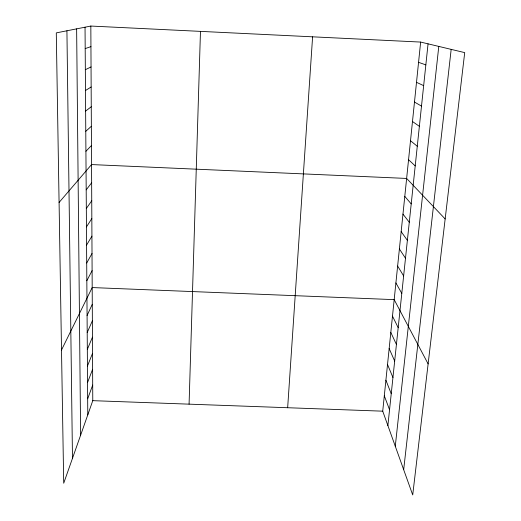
<?xml version="1.0" encoding="UTF-8"?>
<svg xmlns="http://www.w3.org/2000/svg" width="521" height="521" viewBox="0 0 521 521"><rect width="100%" height="100%" fill="white"/><g stroke="black" fill="none" stroke-linecap="round" stroke-linejoin="round"><path stroke-width="0.78" d="M189.077 404.153L200.468 31.377M287.657 407.728L312.6 36.822M420.642 42.071L464.712 52.614L412.717 494.95L382.727 411.173L420.642 42.071L90.836 26.05L56.288 32.888L63.705 483.254L92.777 400.662L90.836 26.05M387.885 425.592L428.054 43.842M395.276 446.243L438.786 46.415M403.677 469.701L451.173 49.371M87.671 398.793L92.699 385.065M87.554 382.531L92.614 369.285M87.437 366.081L92.536 353.323M87.32 349.428L92.451 337.178M87.202 332.567L92.367 320.832M87.079 315.498L92.282 304.297M61.511 350.014L92.191 287.566L394.182 299.64L428.119 363.905M86.831 280.728L92.106 270.627M86.707 263.007L92.015 253.486M86.584 245.072L91.924 236.137M86.453 226.902L91.833 218.579M86.323 208.504L91.742 200.793M86.193 189.865L91.65 182.793M59.081 202.461L91.553 164.571L406.634 178.442L445.162 218.957M85.919 151.272L91.455 145.548M85.776 131.292L91.357 126.284M85.633 111.045L91.253 106.766M85.483 90.517L91.149 86.987M85.34 69.703L91.045 66.942M85.19 48.596L90.941 46.636M92.777 400.662L382.727 411.173M418.558 62.325L425.839 64.891M416.507 82.318L423.658 85.646M414.482 102.044L421.502 106.121M412.482 121.517L419.372 126.323M410.509 140.735L417.275 146.251M408.555 159.706L415.211 165.912M404.791 196.391L411.212 203.9M402.967 214.124L409.285 222.252M401.17 231.643L407.376 240.37M399.392 248.953L405.494 258.266M397.634 266.049L403.632 275.935M395.895 282.942L401.795 293.388M392.489 316.136L398.194 327.65M390.815 332.444L396.422 344.472M389.154 348.556L394.677 361.086M387.52 364.485L392.945 377.504M385.905 380.226L391.238 393.726M384.303 395.791L389.552 409.753M66.922 30.785L72.478 458.33M76.633 28.863L80.625 435.191M85.04 27.196L87.782 414.853"/></g></svg>
